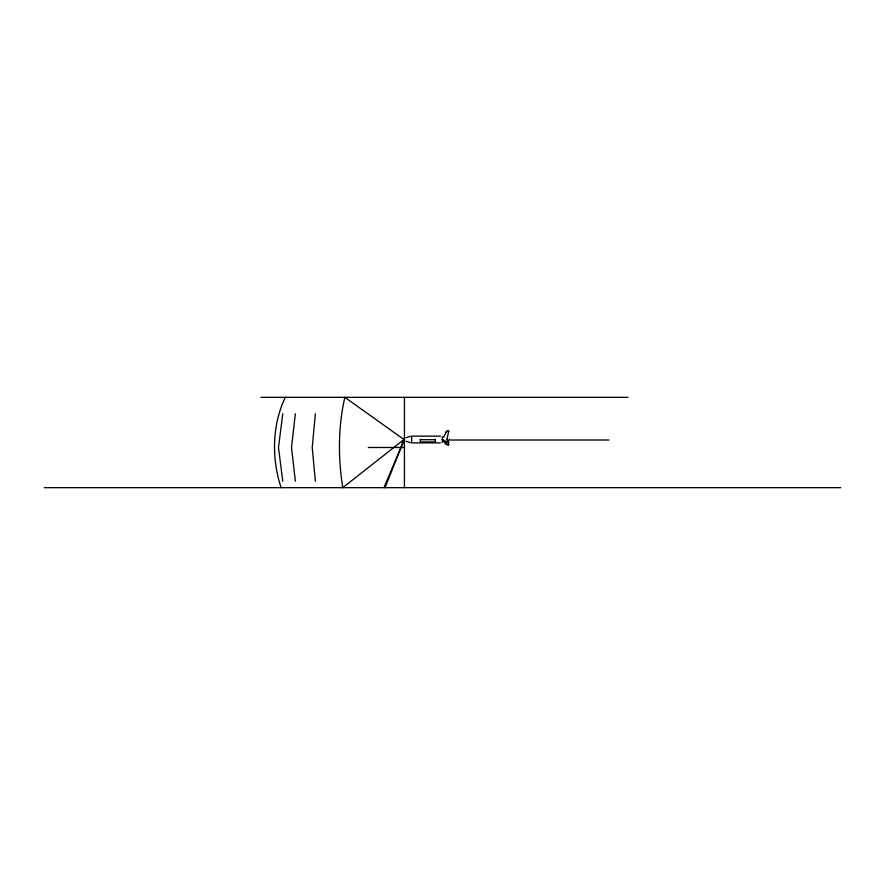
<?xml version="1.0" encoding="UTF-8"?>
<svg xmlns="http://www.w3.org/2000/svg" width="885" height="885" viewBox="0 0 885 885"><rect width="100%" height="100%" fill="white"/><g stroke="black" fill="none" stroke-linecap="round" stroke-linejoin="round"><path stroke-width="1.33" d="M448.529 444.901L447.733 444.967L448.717 444.602M385.008 487.668L404.423 439.159L402.277 443.119L404.423 439.159L342.783 487.668C338.004 457.866 338.07 426.835 344.851 397.332L404.423 439.845L404.423 439.159L383.935 487.668M448.728 431.415L448.728 431.084M315.37 413.749L312.228 447.5L315.37 481.241M295.358 413.749L291.508 447.5L295.358 481.241M282.769 413.749L278.487 447.5L282.769 481.241M447.146 438.407L448.728 431.139M285.28 397.332C272.06 425.165 271.43 458.729 281.142 487.668M443.595 437.312L446.029 432.157M446.162 432.112L447.168 431.028M446.637 431.404L445.763 432.632M446.814 431.426L448.618 431.039L447.356 431.106M406.038 437.765L410.408 436.272M448.562 442.467L446.162 442.058L442.5 439.314M448.529 442.721L446.317 442.389L443.595 440.398M440.398 442.854L411.658 442.876L411.658 436.128L440.398 436.15M260.998 397.332L628.018 397.332M442.29 439.502L443.02 439.502M420.32 439.712L435.343 439.712M608.991 440.011L449.204 440.011L449.204 438.993M368.337 447.5L404.157 447.5M44.25 487.668L840.75 487.668M410.408 442.743L406.038 441.25M446.471 444.436L447.168 444.845M446.317 444.403L444.137 441.659M443.319 440.675L445.763 443.772M447.345 440.807L448.717 444.679M442.29 436.493L442.29 442.511M435.343 439.314L435.343 441.969L420.32 441.969L420.32 439.314M404.423 397.332L404.423 487.668M448.717 442.29L446.881 439.314L448.717 442.29"/></g></svg>
